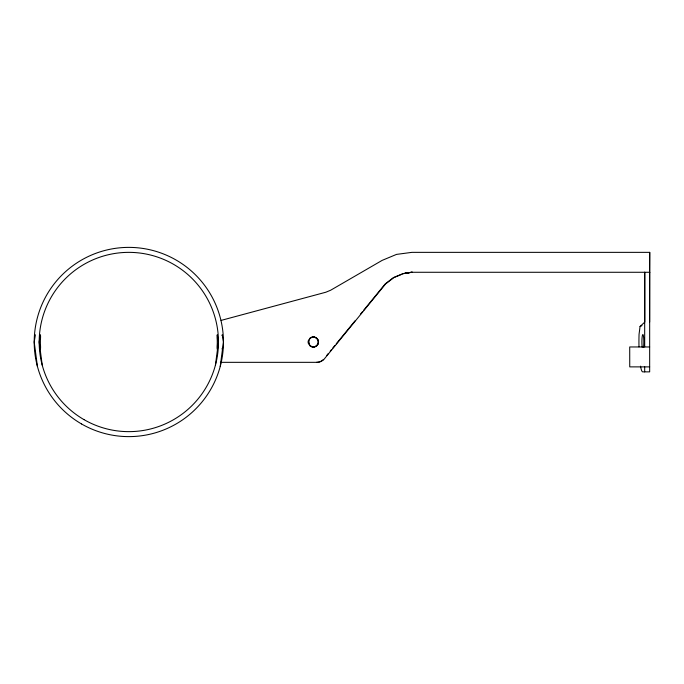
<?xml version="1.0" encoding="UTF-8"?>
<svg xmlns="http://www.w3.org/2000/svg" width="684" height="684" viewBox="0 0 684 684"><rect width="100%" height="100%" fill="white"/><g stroke="black" fill="none" stroke-linecap="round" stroke-linejoin="round"><path stroke-width="1.03" d="M644.798 272.275L644.798 322.078L640.053 326.49L639.061 334.271A29.865 3.848 -90 0 0 638.984 346.873M649.638 272.275L649.723 252.353L411.939 252.353L396.523 254.397L382.168 260.365L330.611 290.247L325.823 292.23L221.069 320.411M649.638 322.078L649.723 252.353M215.409 365.205L218.47 342L217.264 334.784A7.362 0.949 82.5 0 0 217.264 340.068L217.264 343.932A7.362 0.949 -82.5 0 0 217.264 349.216L217.486 349.473M220.222 366.487L223.446 342L222.24 334.784A7.362 0.949 82.5 0 0 222.103 335.528M326.841 355.312L328.183 353.671M330.192 351.208L331.535 349.575M332.877 347.934L334.886 345.471M336.229 343.83L355.005 320.864M360.365 314.298L362.375 311.836M363.717 310.194L385.169 283.946L393.394 277.618L402.004 274.036M40.168 349.473L40.382 349.216A7.362 0.949 82.5 0 0 40.382 343.932L40.382 340.068A7.362 0.949 -82.5 0 0 40.382 334.784L39.176 342L42.237 365.205M640.053 326.49L641.968 325.61M402.962 273.634L411.546 272.275M405.347 273.07L412.324 272.275M405.15 273.07L412.461 272.275M649.8 272.275L411.417 272.275L403.398 273.634L393.83 277.618L385.605 283.946L323.925 359.416A9.961 9.927 -90 0 1 316.906 362.332L220.385 362.332M649.663 346.959L629.716 346.959L629.742 366.88L649.663 366.88M222.471 349.404L222.24 349.216A7.362 0.949 -82.5 0 1 222.103 348.472M35.406 334.784L34.2 342L37.423 366.487M642.182 347.284L641.934 343.932A7.473 0.966 -90 0 1 643.114 334.784A7.473 0.966 -90 0 1 643.55 347.284M649.663 272.275L649.663 371.865L642.772 371.865A29.865 3.848 -90 0 1 640.515 366.162M644.679 272.275L644.679 346.959M644.679 366.88L644.679 371.865M309.57 338.477A4.993 4.968 -90 0 1 316.606 338.469A4.993 4.968 -90 0 1 316.606 345.531A4.993 4.968 -90 0 1 309.57 345.523M308.287 343.291A4.993 4.968 -90 0 1 308.287 340.709M317.043 345.54A4.993 4.976 -90 0 1 309.219 344.488L308.715 340.709A4.993 4.976 -90 0 1 316.017 337.674A4.993 4.976 -90 0 1 317.043 345.54A4.993 4.968 -90 0 1 310.014 345.531A4.993 4.968 -90 0 1 310.014 338.469A4.993 4.968 -90 0 1 317.043 338.477M317.838 339.512A4.993 4.968 -90 0 1 318.325 340.709M318.325 343.291A4.993 4.968 -90 0 1 317.838 344.488M323.489 359.416A9.961 9.927 -90 0 1 322.164 360.536M321.437 360.998A9.961 9.927 -90 0 1 316.47 362.332M81.516 423.943A94.623 94.623 0 0 0 223.446 342A94.623 94.623 0 0 0 81.516 260.057A94.623 94.623 0 0 0 81.516 423.943M84.004 419.634A89.647 89.647 0 0 0 218.47 342A89.647 89.647 0 0 0 84.004 264.366A89.647 89.647 0 0 0 84.004 419.634"/></g></svg>
